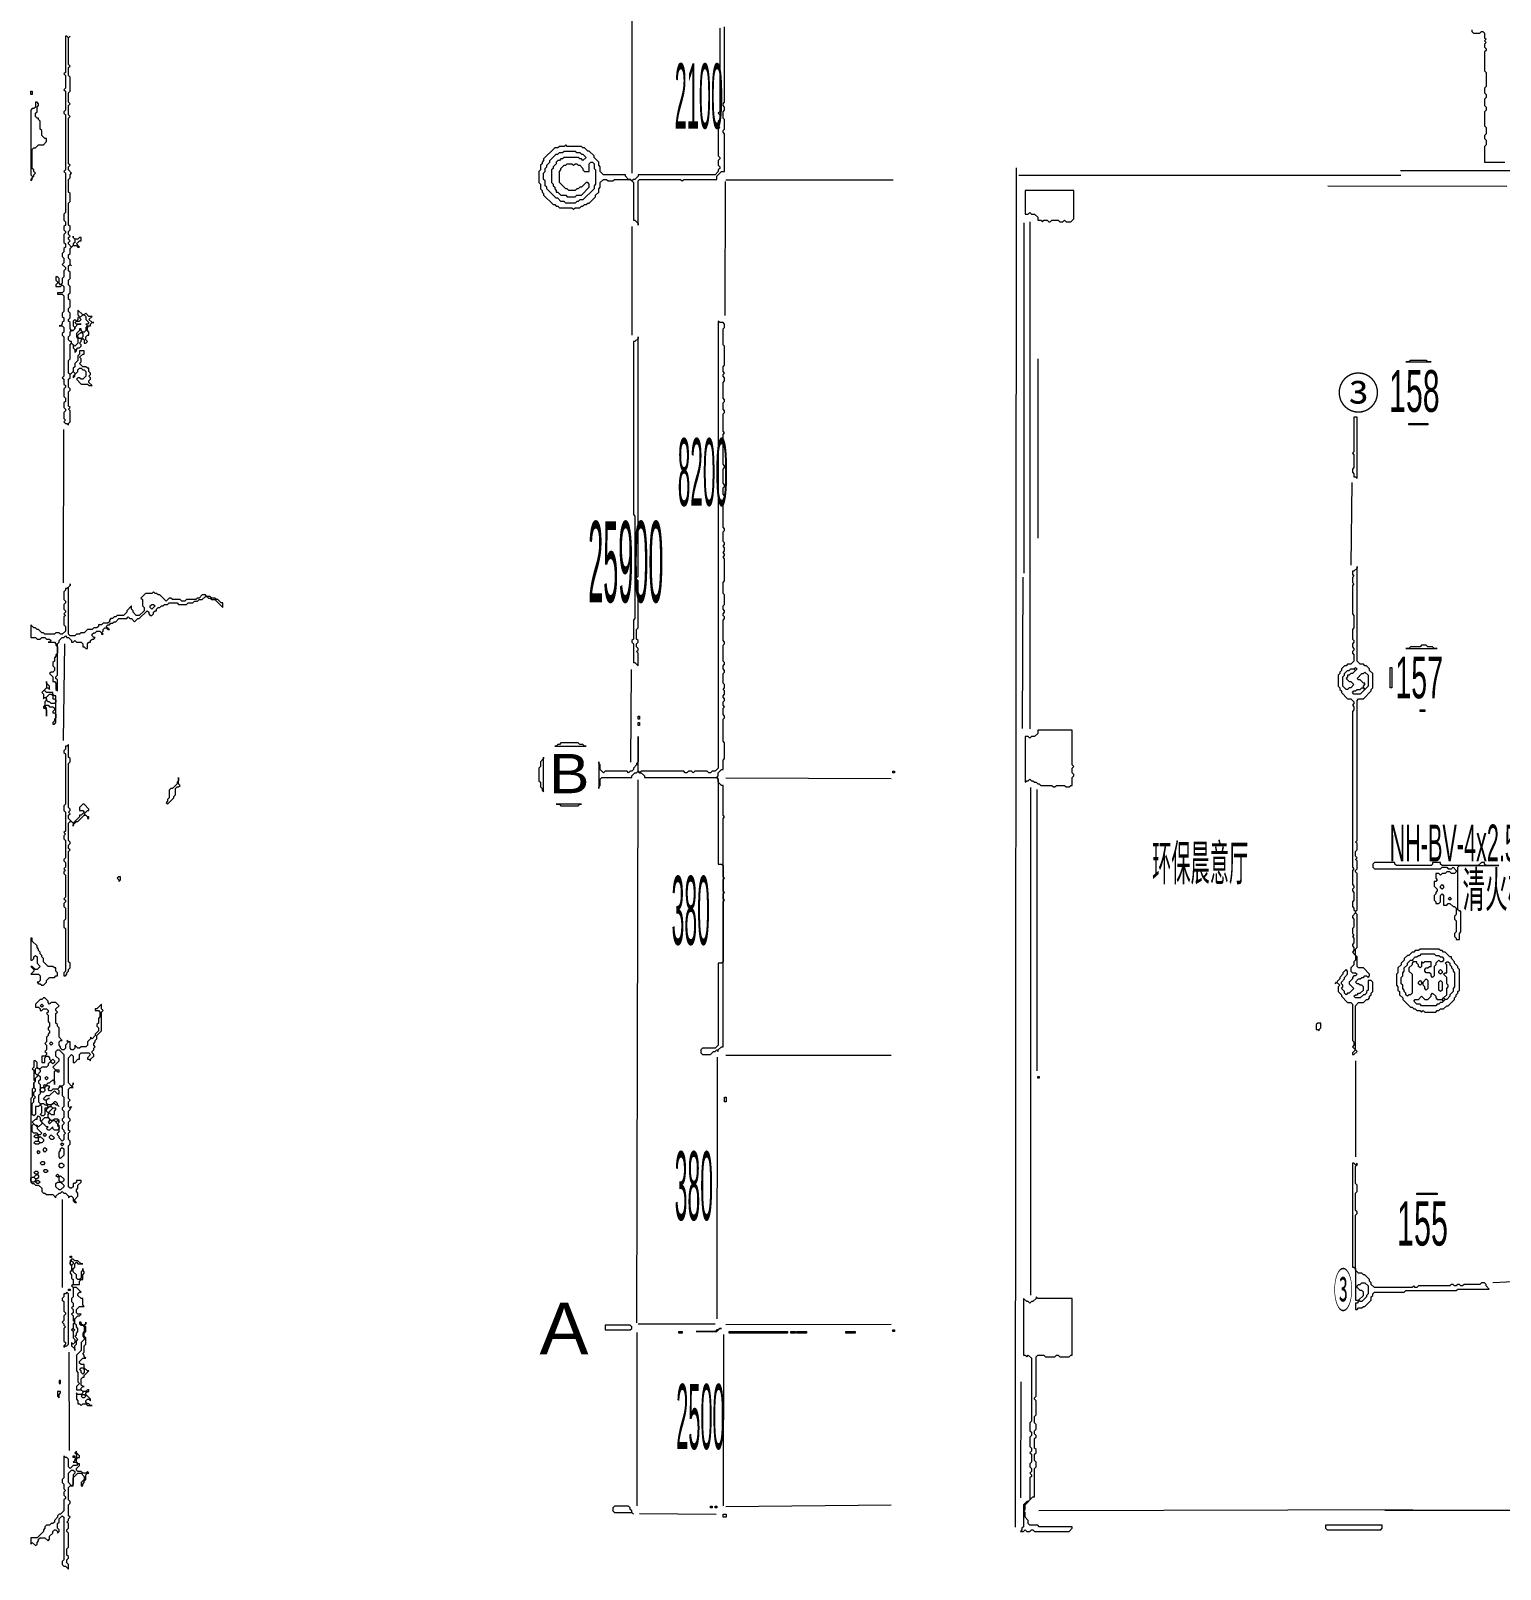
# Model space of a CAD drawing. Extents: x 20 to 3943, y 20 to 2783.
# Drawn here: x 20 to 954, y 862 to 1839 of the extents above; entities that cross this region are included whole.
import ezdxf

# ---------------------------------------------------------------- set-up
doc = ezdxf.new("R2010")
doc.units = 0
for name, color, linetype, lineweight in [('OCR_TEXT', 6, 'Continuous', 0), ('TRACE_CURVE', 6, 'Continuous', 0), ('TRACE_STRAIGHT', 5, 'Continuous', 0), ('TRACE_TEXT_SYMBOL', 6, 'Continuous', 0)]:
    doc.layers.add(name, color=color, linetype=linetype, lineweight=lineweight)
doc.styles.add('wqy-unicode', font='wqy-unicode.lff')

msp = doc.modelspace()

# ---------------------------------------------------------------- linework, layer by layer
at = {"layer": 'TRACE_CURVE', "color": 6}
for points in [[(458, 1841), (458, 1788), (457, 1787), (458, 1786), (458, 1783), (457, 1782), (457, 1779), (458, 1778), (457, 1777), (457, 1760), (458, 1759), (458, 1758), (457, 1757), (457, 1754), (458, 1753), (458, 1752), (457, 1751), (457, 1750), (455, 1748), (406, 1748), (406, 1747), (404, 1745), (403, 1745), (402, 1744), (401, 1745), (400, 1745), (398, 1747), (398, 1748), (384, 1748), (382, 1750), (382, 1753), (381, 1754), (381, 1756), (378, 1759), (378, 1760), (375, 1763), (374, 1763), (372, 1765), (371, 1765), (370, 1766), (361, 1766), (360, 1767), (359, 1766), (356, 1766), (355, 1765), (353, 1765), (346, 1758), (346, 1757), (345, 1756), (345, 1755), (344, 1754), (344, 1751), (343, 1750), (343, 1743), (344, 1742), (344, 1739), (345, 1738)], [(345, 1738), (345, 1737), (346, 1736), (346, 1735), (352, 1729), (353, 1729), (354, 1728), (355, 1728), (356, 1727), (364, 1727), (365, 1726), (366, 1727), (369, 1727), (370, 1728), (371, 1728), (372, 1729), (373, 1729), (374, 1730), (375, 1730), (379, 1734), (379, 1735), (381, 1737), (381, 1739), (382, 1740), (382, 1743), (384, 1745), (386, 1745), (387, 1744), (390, 1744), (391, 1745), (401, 1745), (403, 1743), (403, 1719), (404, 1719), (406, 1717), (406, 1716), (406, 1744), (407, 1745), (433, 1745), (434, 1744), (435, 1745), (456, 1745), (456, 1747), (459, 1750), (461, 1750), (461, 1774), (460, 1775), (460, 1776), (461, 1777), (461, 1783), (460, 1784), (460, 1788), (461, 1789), (461, 1791), (460, 1792), (460, 1793), (461, 1794), (461, 1842)], [(936, 1840), (936, 1839), (937, 1838), (941, 1838), (942, 1839), (943, 1839), (944, 1838), (944, 1835)], [(42, 1836), (42, 1813), (41, 1812), (42, 1811), (42, 1803), (41, 1802), (42, 1801), (42, 1789), (41, 1788), (41, 1787), (42, 1786), (42, 1751), (41, 1750), (42, 1749), (42, 1724), (41, 1723), (41, 1719), (42, 1718), (42, 1716), (41, 1715), (41, 1713), (42, 1712), (42, 1711), (41, 1710), (41, 1705), (42, 1704), (42, 1702), (41, 1701), (41, 1699), (40, 1698), (40, 1696), (41, 1695), (41, 1692), (40, 1691), (42, 1689), (42, 1688), (41, 1687), (41, 1683), (40, 1682), (40, 1679), (39, 1678), (38, 1679), (38, 1682), (37, 1683), (36, 1683), (36, 1681), (37, 1680), (37, 1679), (36, 1678), (36, 1677), (39, 1677), (40, 1678), (41, 1677), (41, 1674), (40, 1673), (37, 1673), (37, 1672), (40, 1672), (41, 1671), (41, 1661), (40, 1660), (40, 1658), (41, 1657), (41, 1655)], [(50, 1707), (48, 1707), (47, 1708), (47, 1709), (47, 1708), (48, 1707), (48, 1705), (47, 1704), (47, 1703), (46, 1702), (44, 1704), (44, 1705), (45, 1706), (44, 1707), (44, 1708), (45, 1709), (44, 1710), (44, 1712), (45, 1713), (45, 1715), (44, 1716), (44, 1730), (45, 1731), (45, 1736), (44, 1737), (44, 1745), (45, 1746), (45, 1748), (46, 1749), (44, 1751), (44, 1753), (45, 1754), (44, 1755), (44, 1784), (45, 1785), (44, 1786), (44, 1792), (45, 1793), (44, 1794), (44, 1800), (45, 1801), (45, 1810), (44, 1811), (44, 1816), (45, 1817), (44, 1818), (44, 1835), (45, 1836), (44, 1835), (43, 1836), (42, 1836)], [(944, 1835), (945, 1834), (944, 1833), (945, 1832), (944, 1831), (944, 1829), (945, 1828), (945, 1827), (944, 1826), (944, 1814), (945, 1813), (945, 1804), (944, 1803), (944, 1800), (945, 1799), (945, 1797), (944, 1796), (944, 1792), (945, 1791), (945, 1789), (944, 1788), (944, 1779), (945, 1778), (945, 1774), (944, 1773), (944, 1771), (945, 1770), (945, 1767), (944, 1766), (944, 1756), (957, 1756)], [(372, 1750), (375, 1750), (375, 1755), (376, 1756), (377, 1756), (378, 1755), (378, 1752), (379, 1751), (379, 1742), (378, 1741), (378, 1739), (371, 1732), (369, 1732), (368, 1731), (367, 1731), (366, 1730), (360, 1730), (359, 1731), (357, 1731), (355, 1733), (354, 1733), (348, 1739), (348, 1740), (347, 1741), (347, 1744), (346, 1745), (346, 1749), (347, 1750), (347, 1752), (348, 1753), (348, 1754), (350, 1756), (350, 1757), (354, 1761), (355, 1761), (356, 1762), (358, 1762)], [(358, 1762), (359, 1763), (366, 1763), (367, 1762), (369, 1762), (370, 1761), (371, 1761), (373, 1759), (371, 1757), (370, 1758), (369, 1758), (368, 1759), (359, 1759), (358, 1758), (357, 1758), (356, 1757), (355, 1757), (354, 1756), (354, 1755), (352, 1753), (352, 1752), (351, 1751), (351, 1743), (352, 1742), (352, 1741), (353, 1740), (353, 1739), (354, 1738), (354, 1737), (355, 1737), (357, 1735), (360, 1735), (361, 1734), (366, 1734), (367, 1735), (370, 1735), (375, 1740), (375, 1742), (374, 1743), (373, 1743), (370, 1740), (369, 1740), (368, 1739), (367, 1739), (366, 1738), (362, 1738), (361, 1739), (360, 1739), (356, 1743), (356, 1750), (357, 1751), (357, 1752), (359, 1754), (360, 1754), (361, 1755), (364, 1755), (365, 1754), (366, 1755), (367, 1755), (368, 1754), (369, 1754), (371, 1752), (371, 1751), (372, 1750)], [(56, 1651), (57, 1652), (58, 1652), (58, 1653), (59, 1654), (60, 1654), (59, 1654), (57, 1656), (59, 1658), (57, 1658), (55, 1660), (54, 1659), (53, 1659), (50, 1662), (50, 1659), (51, 1658), (50, 1657), (50, 1656), (49, 1655), (48, 1656), (47, 1655), (47, 1652), (48, 1651), (48, 1650), (47, 1649), (46, 1649), (45, 1650), (45, 1654), (44, 1655), (44, 1656), (45, 1657), (45, 1660), (44, 1661), (44, 1663), (45, 1664), (45, 1668), (44, 1669), (44, 1672), (45, 1673), (45, 1677), (44, 1678), (44, 1681), (45, 1682), (45, 1686), (44, 1687), (44, 1690), (45, 1691), (46, 1690), (45, 1691), (45, 1694), (44, 1695), (44, 1697), (45, 1698), (45, 1701), (47, 1703), (49, 1703), (50, 1702), (51, 1702), (49, 1704), (51, 1706), (52, 1706), (52, 1708), (51, 1708), (50, 1707)], [(41, 1655), (40, 1654), (40, 1653), (39, 1652), (38, 1652), (40, 1652), (41, 1651), (41, 1648), (40, 1647), (40, 1646), (41, 1645), (41, 1620), (40, 1619), (41, 1618), (41, 1615), (42, 1614), (42, 1613), (41, 1612), (41, 1607), (42, 1606), (42, 1604), (41, 1603), (41, 1600), (42, 1599), (42, 1598), (41, 1597), (41, 1593), (42, 1592), (41, 1591), (42, 1590), (43, 1590), (44, 1589), (44, 1590), (45, 1591), (45, 1598), (44, 1599), (45, 1600), (44, 1601), (44, 1610), (45, 1611), (45, 1612), (44, 1613), (44, 1618), (45, 1619), (45, 1621), (47, 1623), (48, 1622), (48, 1621), (47, 1620), (47, 1619), (48, 1620), (48, 1621), (50, 1623), (50, 1624), (51, 1625), (52, 1625), (53, 1624), (54, 1624), (55, 1623), (55, 1620), (53, 1618), (52, 1618), (51, 1619), (50, 1619)], [(457, 1655), (457, 1371), (455, 1369), (453, 1369), (452, 1368), (451, 1368), (450, 1369), (442, 1369), (441, 1368), (440, 1369), (438, 1369), (437, 1368), (436, 1368), (435, 1369), (408, 1369), (407, 1368), (406, 1369), (406, 1391), (406, 1375), (405, 1374), (405, 1373), (403, 1371), (403, 1370), (402, 1369), (401, 1369), (400, 1368), (399, 1369), (385, 1369), (384, 1368), (382, 1370), (382, 1373), (381, 1374), (381, 1375), (381, 1358), (381, 1359), (382, 1360), (382, 1364), (383, 1365), (402, 1365), (402, 1366), (404, 1368), (405, 1368), (406, 1369), (407, 1368), (408, 1368), (410, 1366), (410, 1365), (456, 1365), (457, 1364), (457, 1310), (459, 1310), (460, 1309), (460, 1248), (459, 1247), (457, 1247), (457, 1195), (455, 1193), (447, 1193), (446, 1192), (446, 1190), (447, 1189), (452, 1189), (454, 1191), (455, 1191)], [(461, 1653), (460, 1654), (458, 1654), (457, 1655)], [(461, 1467), (460, 1468), (460, 1469), (461, 1470), (461, 1471), (460, 1472), (460, 1474), (461, 1475), (461, 1481), (460, 1482), (460, 1489), (461, 1490), (461, 1504), (460, 1505), (461, 1506), (461, 1507), (460, 1508), (461, 1509), (461, 1511), (460, 1512), (461, 1513), (461, 1514), (460, 1515), (460, 1521), (461, 1522), (461, 1523), (460, 1524), (460, 1540), (461, 1541), (461, 1544), (460, 1545), (460, 1549), (461, 1550), (461, 1551), (460, 1552), (460, 1561), (461, 1562), (461, 1563), (460, 1564), (460, 1583), (461, 1584), (460, 1585), (460, 1596), (461, 1597), (461, 1598), (460, 1599), (460, 1603), (461, 1604), (461, 1605), (460, 1606), (460, 1616), (461, 1617), (461, 1619), (460, 1620), (460, 1621), (461, 1622), (460, 1623), (460, 1626), (461, 1627), (461, 1639), (460, 1640), (460, 1650), (461, 1651), (461, 1653)], [(50, 1619), (49, 1618), (52, 1615), (56, 1615), (57, 1614), (59, 1614), (57, 1616), (57, 1617), (58, 1618), (58, 1619), (57, 1620), (58, 1621), (58, 1622), (57, 1623), (57, 1625), (56, 1625), (55, 1626), (53, 1626), (51, 1628), (52, 1629), (52, 1631), (51, 1632), (53, 1634), (54, 1634), (54, 1636), (51, 1636), (51, 1634), (50, 1633), (50, 1630), (48, 1628), (48, 1626), (47, 1625), (47, 1623), (45, 1621), (44, 1622), (44, 1630), (45, 1631), (45, 1640), (46, 1641), (47, 1640), (47, 1638), (48, 1637), (48, 1635), (49, 1636), (49, 1637), (50, 1638), (51, 1638), (52, 1639), (52, 1640), (51, 1641), (52, 1642), (52, 1643), (53, 1644), (54, 1643), (54, 1641), (55, 1641), (56, 1642), (55, 1643), (55, 1645), (56, 1646), (57, 1646), (57, 1648), (56, 1649), (56, 1651)], [(863, 1499), (863, 1498), (861, 1496), (860, 1496), (860, 1494), (861, 1493), (860, 1492), (860, 1489), (861, 1488), (860, 1487), (860, 1469), (861, 1468), (861, 1460), (860, 1459), (860, 1453), (861, 1452), (861, 1451), (860, 1450), (860, 1448), (861, 1447), (861, 1446), (860, 1445), (860, 1444), (861, 1443), (861, 1439), (859, 1437), (857, 1437), (856, 1436), (855, 1436), (853, 1434), (853, 1433), (852, 1432), (852, 1431), (851, 1430), (851, 1423), (852, 1422), (852, 1421), (853, 1420), (853, 1419), (857, 1415), (859, 1415), (861, 1413), (861, 1412), (860, 1411), (861, 1410), (861, 1408), (860, 1407), (860, 1308), (861, 1307), (860, 1306), (860, 1297), (861, 1296), (861, 1295), (860, 1294), (860, 1293), (861, 1292), (861, 1287), (860, 1286), (860, 1283), (861, 1282), (861, 1281), (862, 1280), (862, 1279), (860, 1277)], [(863, 1312), (862, 1313), (863, 1314), (862, 1315), (862, 1318), (863, 1319), (863, 1323), (862, 1324), (863, 1325), (863, 1414), (864, 1415), (867, 1415), (872, 1420), (872, 1421), (873, 1422), (873, 1431), (871, 1433), (871, 1434), (869, 1436), (868, 1436), (867, 1437), (865, 1437), (863, 1439), (863, 1499)], [(455, 1191), (456, 1192), (457, 1191), (457, 1192), (459, 1194), (460, 1194), (460, 1286), (461, 1287), (460, 1288), (460, 1291), (461, 1292), (460, 1293), (460, 1300), (461, 1301), (460, 1302), (460, 1339), (461, 1340), (460, 1341), (460, 1360), (459, 1360), (457, 1362), (457, 1364), (456, 1365), (457, 1366), (457, 1368), (459, 1370), (460, 1370), (460, 1376), (461, 1377), (461, 1387), (460, 1388), (460, 1402), (461, 1403), (461, 1404), (460, 1405), (460, 1409), (461, 1410), (460, 1411), (460, 1413), (461, 1414), (461, 1415), (460, 1416), (460, 1417), (461, 1418), (461, 1420), (460, 1421), (461, 1422), (461, 1424), (460, 1425), (460, 1431), (461, 1432), (461, 1433), (460, 1434), (460, 1436), (461, 1437), (461, 1438), (460, 1439), (460, 1449), (461, 1450), (461, 1451), (460, 1452), (460, 1465), (461, 1466), (461, 1467)], [(44, 1386), (43, 1385), (42, 1385), (42, 1383), (41, 1382), (41, 1381), (42, 1380), (42, 1348), (41, 1347), (41, 1344), (42, 1343), (42, 1331), (41, 1330), (42, 1329), (41, 1328), (41, 1326), (42, 1325), (42, 1314), (41, 1313), (41, 1312), (42, 1311), (42, 1308), (41, 1307), (42, 1306), (41, 1305), (41, 1304), (42, 1303), (42, 1289), (41, 1288), (42, 1287), (42, 1286), (41, 1285), (41, 1283), (42, 1282), (42, 1275), (41, 1274), (41, 1270), (42, 1269), (42, 1242), (41, 1241), (41, 1239), (42, 1239), (43, 1240), (43, 1241), (44, 1242), (44, 1243), (45, 1244), (45, 1247), (44, 1248), (44, 1318), (45, 1319), (44, 1320), (44, 1322), (45, 1323), (45, 1324), (44, 1325), (44, 1336), (45, 1337), (46, 1337), (47, 1336), (47, 1334), (47, 1335), (49, 1337), (50, 1337)], [(50, 1337), (54, 1341), (55, 1341), (56, 1340), (56, 1339), (57, 1339), (57, 1340), (56, 1340), (54, 1342), (56, 1344), (57, 1344), (57, 1345), (54, 1348), (53, 1348), (51, 1346), (51, 1344), (53, 1344), (54, 1343), (52, 1341), (51, 1341), (51, 1340), (47, 1336), (44, 1339), (44, 1341), (45, 1342), (44, 1343), (45, 1344), (45, 1345), (44, 1346), (44, 1374), (45, 1375), (45, 1377), (44, 1378), (44, 1386)], [(860, 1194), (862, 1192), (860, 1190), (860, 1189), (861, 1189), (863, 1191), (862, 1192), (862, 1220), (864, 1222), (867, 1222), (869, 1224), (870, 1224), (871, 1225), (871, 1226), (872, 1227), (872, 1228), (873, 1229), (873, 1235), (872, 1236), (870, 1236), (870, 1230), (869, 1229), (869, 1228), (868, 1227), (867, 1227), (865, 1225), (862, 1225), (861, 1226), (862, 1227), (863, 1227), (864, 1228), (865, 1228), (867, 1230), (867, 1232), (866, 1233), (865, 1233), (864, 1234), (863, 1234), (862, 1235), (864, 1237), (865, 1237), (866, 1238), (867, 1238), (868, 1239), (869, 1239), (870, 1238), (871, 1239), (871, 1240), (867, 1244), (864, 1244), (863, 1245), (863, 1251), (862, 1252), (862, 1256), (863, 1257), (863, 1278), (862, 1279), (862, 1280), (863, 1281), (863, 1304), (862, 1305), (862, 1306), (863, 1307), (863, 1312)], [(860, 1277), (860, 1276), (861, 1275), (861, 1270), (860, 1269), (860, 1266), (861, 1265), (860, 1264), (861, 1263), (861, 1260), (860, 1259), (860, 1258), (861, 1257), (861, 1255), (860, 1254), (862, 1252), (862, 1249), (861, 1248), (861, 1246), (859, 1244), (859, 1242), (860, 1241), (862, 1241), (863, 1240), (862, 1239), (861, 1239), (860, 1238), (860, 1237), (858, 1235), (858, 1234), (861, 1231), (858, 1228), (857, 1228), (856, 1227), (855, 1228), (855, 1229), (853, 1231), (854, 1232), (854, 1233), (853, 1234), (853, 1235), (855, 1237), (855, 1238), (857, 1240), (857, 1242), (856, 1243), (854, 1241), (854, 1240), (852, 1238), (852, 1237), (849, 1234), (850, 1235), (852, 1233), (851, 1232), (851, 1229), (853, 1227), (853, 1226), (857, 1222), (859, 1222), (860, 1221), (860, 1198), (861, 1197), (861, 1195), (860, 1194)], [(28, 1225), (27, 1224), (26, 1224), (23, 1221), (23, 1219), (25, 1219), (26, 1218), (26, 1217), (27, 1217), (28, 1218), (30, 1218), (31, 1217), (31, 1216), (30, 1215), (31, 1214), (31, 1210), (32, 1209), (32, 1207), (31, 1206), (31, 1205), (32, 1204), (32, 1203), (31, 1202), (31, 1201), (30, 1200), (30, 1197), (29, 1196), (30, 1195), (30, 1192), (29, 1191), (30, 1190), (30, 1189), (29, 1188), (27, 1188), (27, 1184), (29, 1184), (29, 1187), (30, 1188), (31, 1188), (32, 1187), (32, 1186), (33, 1185), (31, 1183), (31, 1182), (30, 1181), (27, 1181), (26, 1180), (25, 1180), (24, 1181), (24, 1184), (23, 1185), (22, 1185), (22, 1181), (21, 1180), (22, 1179), (22, 1173), (23, 1172), (22, 1171), (22, 1168), (21, 1167), (21, 1162), (20, 1161), (20, 1108), (21, 1107)], [(52, 1194), (51, 1193), (50, 1193), (48, 1195), (48, 1193), (47, 1192), (46, 1192), (45, 1193), (45, 1197), (44, 1197), (43, 1198), (44, 1197), (42, 1195), (42, 1193), (41, 1192), (40, 1192), (39, 1193), (39, 1194), (38, 1195), (38, 1197), (39, 1198), (40, 1198), (38, 1200), (38, 1206), (37, 1207), (37, 1208), (36, 1209), (36, 1215), (37, 1216), (36, 1217), (36, 1218), (38, 1220), (36, 1222), (33, 1222), (32, 1221), (31, 1222), (31, 1223), (29, 1225), (28, 1225)], [(44, 1167), (45, 1168), (47, 1168), (46, 1169), (47, 1170), (47, 1171), (47, 1170), (46, 1169), (44, 1171), (44, 1187), (46, 1189), (47, 1188), (47, 1184), (48, 1184), (50, 1186), (51, 1186), (51, 1189), (52, 1190), (57, 1190), (58, 1189), (56, 1187), (56, 1186), (57, 1186), (58, 1185), (58, 1186), (60, 1188), (60, 1189), (59, 1190), (59, 1191), (60, 1192), (60, 1193), (61, 1194), (60, 1195), (60, 1196), (61, 1197), (61, 1198), (62, 1199), (62, 1201), (65, 1204), (65, 1216), (66, 1217), (65, 1218), (65, 1221), (62, 1218), (61, 1218), (61, 1217), (63, 1217), (64, 1216), (64, 1213), (63, 1212), (63, 1209), (62, 1208), (62, 1207), (63, 1206), (63, 1204), (61, 1202), (61, 1201), (59, 1199), (58, 1200), (58, 1199), (56, 1197), (56, 1195), (55, 1194), (52, 1194)], [(21, 1107), (22, 1107), (23, 1106), (25, 1106), (27, 1104), (27, 1102), (28, 1101), (29, 1101), (30, 1100), (34, 1100), (36, 1098), (36, 1099), (38, 1101), (39, 1101), (40, 1102), (41, 1101), (42, 1101), (44, 1099), (44, 1098), (45, 1099), (46, 1099), (47, 1098), (47, 1096), (48, 1095), (49, 1095), (48, 1096), (48, 1097), (50, 1099), (50, 1101), (49, 1102), (49, 1103), (50, 1104), (50, 1106), (52, 1108), (52, 1109), (49, 1109), (49, 1108), (48, 1107), (47, 1107), (47, 1105), (46, 1104), (45, 1104), (44, 1105), (44, 1131), (45, 1132), (45, 1134), (44, 1135), (44, 1139), (45, 1140), (44, 1141), (44, 1146), (45, 1147), (45, 1148), (44, 1149), (44, 1153), (45, 1154), (45, 1155), (46, 1156), (45, 1155), (44, 1156), (44, 1159), (45, 1160), (44, 1161), (44, 1167)], [(39, 1169), (40, 1168), (40, 1163), (41, 1162), (41, 1156), (40, 1155), (40, 1154), (41, 1153), (41, 1149), (40, 1148), (40, 1147), (41, 1146), (41, 1145), (40, 1144), (40, 1142), (41, 1141), (41, 1140), (42, 1139), (41, 1138), (41, 1135), (40, 1134), (38, 1136), (38, 1137), (37, 1138), (37, 1139), (38, 1140), (38, 1144), (37, 1145), (38, 1146), (38, 1147), (37, 1148), (35, 1148), (34, 1147), (33, 1147), (31, 1149), (31, 1151), (32, 1152), (33, 1151), (35, 1151), (35, 1153), (36, 1154), (36, 1155), (34, 1155), (33, 1156), (33, 1157), (34, 1158), (35, 1158), (36, 1157), (37, 1157), (38, 1156), (37, 1157), (37, 1158), (36, 1159), (35, 1159), (33, 1157), (31, 1157), (30, 1158), (30, 1160), (31, 1161), (32, 1161), (31, 1161), (30, 1160), (29, 1160), (28, 1161)], [(28, 1161), (30, 1163), (32, 1163), (35, 1166), (37, 1164), (38, 1164), (38, 1166), (37, 1167), (39, 1169)], [(659, 1035), (659, 1034), (657, 1032), (656, 1032), (655, 1031), (654, 1032), (653, 1032), (651, 1034), (651, 998), (652, 998), (653, 997), (654, 998), (656, 996), (656, 956), (655, 955), (655, 950), (656, 949), (656, 947), (655, 946), (655, 940), (656, 939), (656, 937), (655, 936), (656, 935), (656, 930), (655, 929), (655, 927), (656, 926), (656, 924), (655, 923), (656, 922), (656, 921), (655, 920), (655, 906), (654, 905), (653, 905), (651, 903), (651, 889), (650, 888), (650, 887), (649, 886), (651, 886), (652, 887), (653, 886), (655, 886), (656, 887), (657, 887), (658, 886), (680, 886), (682, 888), (682, 889), (661, 889), (660, 890), (655, 890), (654, 891), (654, 893), (652, 895), (652, 898), (651, 899), (652, 900), (652, 903), (657, 908), (658, 908), (658, 926)], [(658, 926), (659, 927), (659, 930), (658, 931), (658, 935), (659, 936), (659, 938), (658, 939), (658, 945), (659, 946), (659, 947), (658, 948), (658, 950), (659, 951), (659, 954), (658, 955), (658, 959), (659, 960), (659, 969), (658, 970), (658, 971), (659, 972), (659, 997), (660, 998), (664, 998), (665, 997), (671, 997), (672, 998), (673, 998), (674, 997), (680, 997), (681, 998), (682, 998), (682, 1034), (660, 1034), (659, 1035)]]:
    msp.add_lwpolyline(points, dxfattribs=at)
for points in [[(53, 1659), (54, 1659), (55, 1658), (55, 1656), (57, 1654), (56, 1653), (55, 1653), (56, 1652), (55, 1651), (55, 1649), (54, 1648), (53, 1648), (52, 1649), (52, 1650), (51, 1650), (51, 1649), (49, 1647), (49, 1645), (50, 1644), (50, 1641), (48, 1639), (46, 1641), (46, 1642), (45, 1642), (44, 1643), (44, 1645), (45, 1646), (45, 1648), (46, 1649), (47, 1649), (48, 1650), (48, 1651), (50, 1653), (52, 1653), (49, 1653), (48, 1654), (49, 1655), (51, 1655), (52, 1656), (51, 1657)], [(52, 1648), (53, 1647), (53, 1645), (52, 1644), (51, 1644), (50, 1645), (50, 1646)], [(406, 1645), (406, 1644), (404, 1642), (403, 1642), (403, 1532), (404, 1531), (404, 1466), (403, 1465), (403, 1453), (402, 1452), (402, 1451), (403, 1450), (403, 1438), (404, 1438), (406, 1436), (406, 1444), (405, 1445), (406, 1446), (406, 1447), (405, 1448), (405, 1450), (406, 1451), (406, 1452), (405, 1453), (405, 1459), (406, 1460), (406, 1490), (405, 1491), (405, 1492), (406, 1493)], [(858, 1433), (859, 1434), (861, 1434), (862, 1433), (860, 1431), (859, 1431), (858, 1430), (857, 1430), (857, 1429), (856, 1428), (858, 1426), (859, 1426), (861, 1424), (859, 1422), (858, 1422), (857, 1421), (856, 1421), (854, 1423), (854, 1429), (855, 1430), (855, 1431), (857, 1433)], [(861, 1434), (862, 1435), (863, 1434), (862, 1433)], [(867, 1431), (868, 1432), (870, 1430), (870, 1423), (868, 1421), (867, 1422), (867, 1423), (868, 1424), (868, 1425), (867, 1425), (865, 1427), (864, 1427), (863, 1428), (866, 1431)], [(865, 1421), (866, 1422), (867, 1422), (868, 1421), (865, 1418), (861, 1418), (860, 1419), (861, 1420), (862, 1420), (863, 1421)], [(26, 1220), (27, 1221), (28, 1220), (27, 1219)], [(32, 1196), (33, 1197), (34, 1196), (33, 1195)], [(36, 1191), (37, 1192), (38, 1192), (41, 1189), (41, 1170), (40, 1169), (38, 1169), (38, 1168), (37, 1167), (34, 1167), (33, 1166), (32, 1166), (31, 1167), (32, 1168), (32, 1169), (31, 1169), (30, 1170), (31, 1171), (32, 1171), (34, 1173), (35, 1172), (35, 1170), (35, 1178), (36, 1179), (37, 1178), (38, 1178), (38, 1179), (36, 1179), (34, 1181), (38, 1185), (38, 1186), (36, 1188)], [(33, 1185), (34, 1186), (35, 1185), (35, 1184), (34, 1183), (33, 1184)], [(25, 1176), (26, 1175), (26, 1173), (25, 1172), (25, 1171), (26, 1170), (26, 1164), (25, 1163), (25, 1159), (26, 1158), (26, 1157), (25, 1156), (23, 1156), (23, 1151), (22, 1150), (21, 1151), (21, 1158), (22, 1159), (22, 1161), (23, 1162), (22, 1163), (22, 1165), (23, 1166), (23, 1167), (22, 1168), (22, 1171), (23, 1172), (23, 1174)], [(23, 1180), (24, 1181), (26, 1179), (26, 1178), (24, 1176), (23, 1177)], [(29, 1174), (30, 1175), (31, 1174), (30, 1173)], [(26, 1167), (27, 1168), (28, 1168), (29, 1167), (29, 1166), (28, 1165), (27, 1165), (26, 1166)], [(28, 1169), (29, 1170), (30, 1169), (29, 1168)], [(26, 1157), (27, 1158), (28, 1158), (29, 1157), (30, 1157), (31, 1156), (30, 1155), (29, 1155), (29, 1151), (28, 1150), (27, 1150), (26, 1151), (27, 1152), (27, 1156)], [(32, 1156), (33, 1156), (34, 1155), (31, 1152), (30, 1153), (30, 1154)], [(24, 1149), (25, 1150), (26, 1149), (26, 1147), (27, 1146), (27, 1145), (25, 1143), (24, 1144), (23, 1144), (21, 1146), (23, 1148), (24, 1148)], [(21, 1144), (22, 1145), (24, 1143), (24, 1142), (27, 1139), (26, 1138), (25, 1138), (24, 1139), (22, 1139), (21, 1140)], [(29, 1149), (31, 1149), (32, 1148), (32, 1147), (31, 1146), (32, 1145), (34, 1147), (35, 1147), (37, 1145), (37, 1144), (38, 1143), (38, 1142), (37, 1141), (35, 1141), (34, 1142), (34, 1143), (32, 1141), (31, 1141), (30, 1142), (31, 1143), (30, 1143), (27, 1146), (27, 1147)], [(36, 1146), (37, 1147), (38, 1146), (37, 1145)], [(22, 1137), (23, 1138), (24, 1138), (25, 1137), (24, 1136), (23, 1136)], [(22, 1133), (23, 1134), (25, 1134), (26, 1133), (25, 1132), (23, 1132)], [(25, 1136), (26, 1137), (28, 1135), (28, 1134), (27, 1133), (26, 1133), (25, 1134)], [(28, 1138), (29, 1139), (30, 1138), (29, 1137)], [(32, 1137), (33, 1138), (35, 1136), (34, 1135), (33, 1135), (32, 1136)], [(24, 1127), (25, 1128), (26, 1127), (25, 1126)], [(28, 1129), (29, 1130), (30, 1129), (30, 1128), (29, 1127), (28, 1128)], [(39, 1129), (40, 1130), (41, 1129), (41, 1125), (39, 1123), (38, 1124), (38, 1127), (39, 1128)], [(39, 1132), (40, 1133), (41, 1132), (40, 1131)], [(22, 1114), (23, 1115), (24, 1115), (25, 1114), (24, 1113), (23, 1113)], [(26, 1120), (27, 1121), (28, 1121), (29, 1120), (28, 1119), (27, 1119)], [(28, 1115), (29, 1116), (30, 1116), (31, 1115), (30, 1114), (29, 1114)], [(38, 1119), (39, 1120), (40, 1120), (41, 1119), (41, 1118), (40, 1117), (39, 1117), (38, 1118)], [(20, 1110), (21, 1111), (22, 1111), (23, 1110), (23, 1109), (22, 1108), (21, 1108), (20, 1109)], [(24, 1113), (25, 1112), (25, 1111), (24, 1110), (23, 1110), (22, 1111)], [(23, 1108), (24, 1109), (25, 1109), (26, 1108), (25, 1107), (24, 1107)], [(36, 1112), (37, 1113), (38, 1112), (37, 1111)], [(36, 1107), (37, 1108), (39, 1108), (41, 1106), (41, 1105), (39, 1103), (38, 1103), (36, 1105)], [(38, 1111), (39, 1112), (41, 1110), (41, 1109), (40, 1108), (39, 1108), (38, 1109)]]:
    msp.add_lwpolyline(points, close=True, dxfattribs=at)
at = {"layer": 'TRACE_STRAIGHT', "color": 5}
for p, q in [((402, 2097), (402, 1749)), ((645.94, 888.62), (646.58, 1752.38)), ((890.62, 1750.62), (964.38, 1750.66)), ((461.29, 1658.62), (461.48, 1743.62)), ((461.87, 1744.7), (568.13, 1744.69)), ((648.12, 1747.73), (890.92, 1747.72)), ((844.37, 1740.95), (958.13, 1740.81)), ((402, 1715), (402, 1646)), ((651.09, 1717.38), (651.28, 1494.87)), ((655, 1718), (655, 1396)), ((660, 1631), (660, 1517)), ((40.91, 1488.62), (40.97, 1586.12)), ((859.28, 1499.86), (859.8, 1552.38)), ((650.29, 1396.12), (650.72, 1492.39)), ((40.88, 1388.61), (41.61, 1449.89)), ((401.42, 1374.86), (401.77, 1433.63)), ((405.2, 1018.62), (406.04, 1363.62)), ((461.87, 1364.7), (566.88, 1364.48)), ((655.43, 1358.62), (655.44, 1036.12)), ((659.38, 1357.38), (659.38, 1178.62)), ((456.37, 1021.12), (456.43, 1187.38)), ((461.87, 1188.64), (566.88, 1188.62)), ((862, 1185), (862, 1124)), ((40, 1097), (40, 1041)), ((949.29, 1044.18), (996.98, 1046.36)), ((406, 1018), (455, 1018)), ((461.87, 1017.51), (566.88, 1017.64)), ((405.43, 902.37), (405.45, 1012.38)), ((460.36, 902.37), (460.47, 1011.13)), ((44.19, 999.88), (44.35, 937.38)), ((649.37, 907.37), (649.46, 981.13)), ((461.86, 901.91), (566.88, 902.82)), ((660.63, 899.38), (898.14, 899.85)), ((880.62, 899.63), (1036.87, 899.63)), ((406.86, 897.51), (455.62, 896.9))]:
    msp.add_line(p, q, dxfattribs=at)
at = {"layer": 'TRACE_TEXT_SYMBOL', "color": 6}
for points in [[(20, 1801), (21, 1801), (21, 1799), (20, 1799)], [(23, 1794), (23, 1791), (22, 1790), (21, 1790), (20, 1789), (20, 1748), (21, 1747), (21, 1746), (20, 1745), (20, 1744), (21, 1745), (21, 1746), (22, 1747), (22, 1748), (23, 1749), (22, 1750), (22, 1751), (21, 1752), (21, 1764), (22, 1765), (23, 1765), (25, 1767), (28, 1767), (30, 1769), (30, 1771), (29, 1771), (27, 1773), (27, 1776), (26, 1777), (26, 1782), (25, 1783), (25, 1784), (24, 1784), (23, 1785), (23, 1787), (24, 1788), (24, 1791), (25, 1792), (25, 1793), (24, 1794)], [(652, 1738), (652, 1723), (654, 1723), (655, 1724), (656, 1723), (658, 1723), (660, 1721), (660, 1719), (662, 1719), (663, 1718), (664, 1719), (666, 1719), (667, 1718), (668, 1718), (669, 1719), (673, 1719), (674, 1718), (676, 1718), (677, 1719), (678, 1718), (681, 1718), (683, 1720), (683, 1738)], [(897, 1630), (896, 1629), (894, 1629), (910, 1629), (908, 1629), (907, 1630)], [(861, 1594), (861, 1572), (860, 1571), (861, 1570), (861, 1562), (860, 1561), (860, 1559), (861, 1558), (861, 1556), (862, 1556), (863, 1555), (863, 1594)], [(896, 1590), (908, 1590), (908, 1589), (896, 1589)], [(96, 1474), (97, 1475), (98, 1475), (99, 1474), (97, 1472), (96, 1473)], [(904, 1449), (903, 1448), (897, 1448), (896, 1447), (894, 1447), (914, 1447), (912, 1447), (911, 1448), (908, 1448), (907, 1449)], [(884, 1435), (885, 1435), (885, 1422), (884, 1422)], [(30, 1426), (30, 1422), (27, 1419), (28, 1418), (28, 1415), (29, 1416), (30, 1415), (30, 1414), (29, 1413), (29, 1411), (28, 1410), (28, 1409), (29, 1409), (30, 1408), (30, 1404), (30, 1409), (29, 1410), (30, 1411), (31, 1411), (32, 1410), (34, 1410), (35, 1409), (35, 1408), (34, 1407), (34, 1406), (35, 1406), (36, 1405), (36, 1403), (35, 1402), (35, 1401), (34, 1400), (34, 1399), (35, 1399), (36, 1400), (36, 1417), (35, 1417), (34, 1418), (34, 1419), (30, 1419), (29, 1420), (29, 1421), (30, 1422), (31, 1422), (32, 1421), (32, 1423), (30, 1425)], [(32, 1418), (33, 1418), (34, 1417), (34, 1415), (35, 1415), (36, 1414), (36, 1413), (35, 1412), (33, 1412), (32, 1413), (31, 1413), (30, 1414), (30, 1416)], [(903, 1408), (906, 1408), (906, 1407), (903, 1407)], [(406, 1404), (407, 1404), (407, 1402), (406, 1402)], [(406, 1400), (407, 1400), (407, 1398), (406, 1398)], [(660, 1395), (660, 1393), (658, 1391), (656, 1391), (655, 1390), (654, 1391), (652, 1391), (652, 1362), (653, 1363), (654, 1363), (655, 1364), (656, 1363), (657, 1363), (658, 1362), (659, 1362), (660, 1361), (661, 1361), (662, 1360), (669, 1360), (670, 1359), (671, 1359), (672, 1360), (677, 1360), (678, 1359), (680, 1359), (681, 1360), (682, 1360), (682, 1365), (683, 1366), (683, 1367), (682, 1368), (682, 1371), (683, 1372), (682, 1373), (682, 1395)], [(357, 1387), (356, 1386), (355, 1386), (354, 1385), (353, 1385), (373, 1385), (372, 1385), (371, 1386), (369, 1386), (368, 1387)], [(346, 1378), (346, 1377), (344, 1375), (344, 1372), (343, 1371), (343, 1363), (344, 1362), (344, 1359), (345, 1358), (345, 1357), (346, 1356)], [(568, 1369), (569, 1369), (569, 1368), (568, 1368)], [(114, 1365), (114, 1363), (113, 1362), (113, 1361), (110, 1358), (109, 1358), (108, 1357), (108, 1352), (107, 1351), (107, 1350), (106, 1349), (107, 1348), (111, 1352), (111, 1353), (112, 1354), (112, 1358), (113, 1359), (114, 1359), (115, 1360), (114, 1361)], [(354, 1348), (356, 1348), (357, 1347), (368, 1347), (369, 1348), (370, 1348)], [(76, 1302), (75, 1301), (76, 1300), (76, 1299), (77, 1300), (77, 1302)], [(916, 1296), (917, 1297), (918, 1296), (918, 1295), (917, 1294), (916, 1295)], [(921, 1288), (922, 1289), (923, 1288), (922, 1287)], [(20, 1263), (20, 1249), (21, 1249), (22, 1250), (22, 1251), (23, 1252), (24, 1251), (24, 1247), (26, 1245), (24, 1243), (23, 1243), (21, 1245), (20, 1245), (22, 1243), (22, 1242), (20, 1240), (25, 1240), (26, 1239), (26, 1236), (25, 1235), (24, 1235), (25, 1234), (26, 1234), (27, 1233), (28, 1233), (30, 1235), (30, 1236), (32, 1238), (35, 1238), (36, 1239), (37, 1239), (37, 1241), (36, 1242), (36, 1244), (35, 1244), (34, 1245), (31, 1245), (28, 1248), (28, 1250), (27, 1251), (27, 1252), (26, 1253), (26, 1254), (25, 1255), (25, 1256), (24, 1257), (24, 1258), (21, 1261), (21, 1263)], [(903, 1256), (902, 1255), (900, 1255), (899, 1254), (898, 1254), (896, 1252), (895, 1252), (893, 1250), (893, 1249), (891, 1247), (891, 1246), (889, 1244), (889, 1241), (888, 1240), (888, 1233), (889, 1232), (889, 1230), (890, 1229), (890, 1227), (892, 1225), (892, 1224), (897, 1219), (898, 1219), (899, 1218), (900, 1218), (901, 1217), (903, 1217), (904, 1216), (905, 1217), (906, 1216), (913, 1216), (914, 1217), (915, 1217), (916, 1218), (918, 1218), (920, 1220), (921, 1220), (925, 1224), (925, 1225), (926, 1226), (926, 1227), (927, 1228), (927, 1229), (928, 1230), (928, 1243), (927, 1244), (927, 1245), (925, 1247), (925, 1248), (923, 1250), (923, 1251), (922, 1251), (919, 1254), (918, 1254), (917, 1255), (916, 1255), (915, 1256)], [(903, 1252), (904, 1253), (912, 1253), (913, 1252), (915, 1252), (916, 1251), (917, 1251), (918, 1250), (918, 1249), (917, 1248), (916, 1248), (915, 1249), (913, 1247), (913, 1246), (912, 1245), (912, 1239), (911, 1238), (910, 1239), (910, 1240), (909, 1241), (907, 1241), (906, 1242), (906, 1243), (907, 1244), (908, 1244), (909, 1245), (910, 1245), (910, 1248), (906, 1248), (905, 1247), (904, 1248), (904, 1245), (903, 1244), (902, 1245), (902, 1246), (901, 1247), (901, 1248), (899, 1248), (898, 1249), (900, 1251), (901, 1251), (902, 1252)], [(897, 1249), (898, 1249), (899, 1248), (898, 1247), (898, 1246), (896, 1244), (896, 1242), (898, 1240), (898, 1228), (897, 1227), (896, 1227), (895, 1226), (894, 1227), (894, 1228), (893, 1229), (893, 1230), (892, 1231), (892, 1233), (891, 1234), (891, 1238), (892, 1239), (892, 1241), (893, 1242), (893, 1244), (895, 1246), (895, 1247)], [(915, 1242), (916, 1243), (917, 1242), (917, 1241), (916, 1240), (915, 1241)], [(919, 1247), (920, 1248), (921, 1248), (922, 1247), (922, 1246), (923, 1245), (923, 1244), (924, 1243), (924, 1242), (925, 1241), (925, 1232), (924, 1231), (924, 1229), (922, 1227), (922, 1226), (920, 1224), (919, 1224), (918, 1225), (920, 1227), (920, 1231), (921, 1232), (921, 1233), (920, 1234), (920, 1238), (918, 1240), (919, 1241), (920, 1241), (920, 1246)], [(902, 1235), (903, 1236), (904, 1235), (904, 1234), (903, 1233), (902, 1234)], [(907, 1237), (908, 1236), (908, 1231), (907, 1230), (906, 1231), (906, 1232), (905, 1233), (905, 1235)], [(915, 1235), (916, 1236), (917, 1235), (917, 1230), (916, 1229), (915, 1230)], [(910, 1227), (911, 1228), (913, 1226), (913, 1225), (914, 1224), (917, 1224), (918, 1223), (917, 1222), (916, 1222), (915, 1221), (914, 1221), (913, 1220), (904, 1220), (903, 1221), (901, 1221), (899, 1223), (900, 1224), (902, 1224), (904, 1226), (906, 1224), (908, 1224), (910, 1226)], [(917, 1224), (918, 1225), (919, 1224), (918, 1223)], [(838, 1209), (837, 1208), (837, 1205), (838, 1205), (839, 1204), (839, 1205), (840, 1206), (840, 1209)], [(660, 1175), (661, 1175), (661, 1174), (660, 1174)], [(461, 1162), (462, 1162), (462, 1159), (461, 1159)], [(901, 1101), (914, 1101), (914, 1100), (901, 1100)], [(45, 1061), (46, 1061), (46, 1060), (45, 1060)], [(45, 1057), (46, 1058), (47, 1057), (47, 1056), (46, 1055), (45, 1056)], [(43, 1038), (42, 1037), (41, 1037), (41, 1035), (40, 1034), (40, 1033), (41, 1032), (41, 1026), (42, 1025), (42, 1024), (41, 1023), (41, 1020), (40, 1019), (41, 1018), (41, 1017), (42, 1016), (41, 1015), (41, 1007), (42, 1006), (42, 1005), (41, 1004), (41, 1003), (42, 1004), (43, 1004), (44, 1005), (44, 1037)], [(44, 1040), (45, 1040), (45, 1039), (44, 1039)], [(865, 1043), (866, 1044), (868, 1044), (870, 1042), (870, 1037), (869, 1036), (869, 1035), (866, 1032), (865, 1032), (864, 1033), (867, 1036), (867, 1038), (866, 1039), (865, 1039), (863, 1041), (863, 1042), (864, 1043)], [(385, 1017), (385, 1014), (401, 1014), (402, 1015), (402, 1016), (401, 1017)], [(46, 1014), (47, 1015), (48, 1014), (47, 1013)], [(432, 1013), (434, 1013), (434, 1012), (432, 1012)], [(458, 1015), (457, 1014), (456, 1014), (455, 1013), (443, 1013), (456, 1013), (458, 1015), (459, 1015)], [(464, 1013), (501, 1013), (501, 1012), (464, 1012)], [(503, 1013), (506, 1013), (506, 1012), (503, 1012)], [(507, 1013), (513, 1013), (513, 1012), (507, 1012)], [(538, 1013), (544, 1013), (544, 1012), (538, 1012)], [(568, 1014), (569, 1014), (569, 1013), (568, 1013)], [(51, 989), (52, 990), (53, 990), (54, 989), (54, 987), (53, 986), (52, 987), (52, 988)], [(38, 982), (38, 980), (39, 980), (39, 982)], [(37, 975), (37, 972), (38, 971), (38, 973), (39, 974), (39, 975)], [(52, 972), (53, 973), (54, 973), (55, 972), (54, 971), (53, 971)], [(47, 934), (48, 934), (48, 933), (47, 933)], [(46, 925), (47, 925), (48, 924), (48, 923), (47, 922), (47, 916), (46, 915), (44, 917), (44, 923)], [(391, 902), (390, 901), (390, 899), (391, 898), (402, 898), (403, 897), (402, 898), (402, 899), (401, 900), (401, 901), (400, 902)], [(452, 902), (453, 902), (453, 901), (452, 901)], [(455, 902), (456, 902), (456, 901), (455, 901)], [(460, 897), (462, 897), (462, 895), (460, 895)], [(843, 890), (843, 888), (844, 887), (878, 887), (879, 888), (879, 890)]]:
    msp.add_lwpolyline(points, close=True, dxfattribs=at)
for points in [[(45, 1488), (45, 1487), (43, 1485), (42, 1485), (42, 1484), (41, 1483), (41, 1478), (42, 1477), (42, 1476), (41, 1475), (41, 1472), (42, 1471), (42, 1470), (41, 1469), (42, 1468), (41, 1467), (41, 1462), (42, 1461), (42, 1458), (40, 1456), (39, 1456), (38, 1457), (36, 1457), (35, 1456), (29, 1456), (28, 1457), (27, 1457), (25, 1459), (24, 1459), (23, 1460), (22, 1460), (20, 1462), (20, 1454), (23, 1454), (24, 1453), (26, 1453), (27, 1454), (29, 1454), (30, 1453), (32, 1453), (33, 1452), (32, 1451), (31, 1451), (35, 1451), (36, 1450), (36, 1449), (37, 1448), (37, 1444), (36, 1443), (36, 1442), (35, 1441), (35, 1439), (34, 1438), (34, 1436), (35, 1435), (35, 1433), (34, 1432), (33, 1432), (32, 1431), (34, 1429), (34, 1426), (35, 1426), (36, 1425), (36, 1421)], [(91, 1478), (91, 1474), (92, 1473), (92, 1471), (89, 1468), (87, 1468), (85, 1470), (85, 1471), (84, 1472), (84, 1474), (81, 1471), (81, 1470), (79, 1468), (75, 1468), (74, 1467), (73, 1467), (72, 1466), (71, 1466), (70, 1465), (70, 1464), (69, 1463), (66, 1463), (65, 1462), (63, 1462), (63, 1461), (62, 1460), (60, 1460), (59, 1459), (56, 1459), (54, 1457), (52, 1457), (51, 1456), (49, 1456), (48, 1455), (45, 1455), (44, 1456), (44, 1486), (45, 1487), (45, 1488)], [(89, 1466), (94, 1471), (95, 1470), (95, 1469), (96, 1468), (97, 1468), (98, 1469), (98, 1470), (99, 1471), (100, 1471), (100, 1472), (101, 1473), (102, 1473), (103, 1474), (104, 1474), (105, 1475), (107, 1475), (108, 1476), (113, 1476), (114, 1475), (119, 1475), (120, 1476), (123, 1476), (124, 1477), (126, 1477), (127, 1478), (129, 1478), (131, 1480), (132, 1480), (133, 1479), (134, 1479), (135, 1478), (137, 1478), (142, 1473), (142, 1476), (141, 1476), (139, 1478), (138, 1478), (137, 1479), (135, 1479), (134, 1480), (132, 1480), (131, 1481), (129, 1481), (127, 1479), (126, 1479), (125, 1478), (119, 1478), (118, 1477), (116, 1477), (115, 1478), (110, 1478), (109, 1479), (108, 1479), (106, 1477), (102, 1481), (101, 1481), (100, 1482), (99, 1482), (98, 1483), (97, 1482), (93, 1482), (90, 1479), (91, 1478)], [(36, 1421), (37, 1420), (37, 1427), (36, 1428), (36, 1429), (37, 1430), (37, 1450), (38, 1451), (38, 1452), (40, 1454), (41, 1454), (42, 1455), (43, 1454), (44, 1454), (46, 1452), (46, 1451), (47, 1451), (48, 1452), (49, 1451), (52, 1451), (53, 1450), (53, 1448), (54, 1448), (55, 1447), (56, 1447), (56, 1450), (57, 1451), (58, 1451), (58, 1452), (59, 1453), (60, 1453), (61, 1454), (60, 1454), (59, 1455), (59, 1456), (60, 1457), (61, 1457), (62, 1458), (64, 1458), (65, 1457), (65, 1456), (66, 1456), (65, 1457), (66, 1458), (66, 1459), (67, 1460), (68, 1460), (69, 1459), (70, 1459), (68, 1461), (69, 1462), (70, 1462), (71, 1463), (72, 1463), (73, 1464), (74, 1464), (76, 1466), (81, 1466), (82, 1467), (83, 1466), (84, 1466), (86, 1464), (88, 1466), (89, 1466)], [(874, 1311), (873, 1310), (873, 1308), (874, 1307), (916, 1307), (917, 1308), (920, 1308), (921, 1307), (923, 1307), (924, 1308), (926, 1306), (926, 1305), (925, 1304), (923, 1304), (922, 1305), (920, 1305), (919, 1304), (917, 1304), (916, 1303), (915, 1304), (913, 1304), (913, 1301), (914, 1300), (913, 1299), (912, 1299), (912, 1296), (914, 1294), (914, 1293), (913, 1292), (913, 1291), (912, 1290), (912, 1287), (913, 1286), (913, 1285), (915, 1285), (916, 1286), (916, 1290), (917, 1291), (918, 1290), (918, 1284), (920, 1284), (921, 1285), (922, 1285), (924, 1283), (925, 1283), (926, 1282), (926, 1278), (925, 1277), (925, 1275), (926, 1274), (926, 1267), (925, 1266), (925, 1264), (926, 1263), (926, 1262), (928, 1262), (928, 1266), (929, 1267), (929, 1280), (928, 1280), (927, 1281), (927, 1308), (928, 1309), (953, 1309)], [(953, 1309), (945, 1309), (944, 1310), (944, 1311), (942, 1311), (940, 1309), (917, 1309), (916, 1310), (916, 1311), (911, 1311), (911, 1310), (910, 1309), (888, 1309), (887, 1310), (887, 1311), (874, 1311)], [(860, 1120), (860, 1054), (861, 1054), (862, 1053), (862, 1033), (863, 1033), (864, 1032), (863, 1031), (862, 1031), (862, 1027), (863, 1027), (864, 1028), (866, 1028), (867, 1029), (868, 1029), (872, 1033), (872, 1035), (873, 1036), (873, 1037), (874, 1038), (893, 1038), (894, 1039), (926, 1039), (927, 1040), (947, 1040), (945, 1042), (945, 1043), (944, 1044), (942, 1044), (941, 1043), (931, 1043), (930, 1042), (929, 1042), (928, 1043), (927, 1043), (926, 1042), (925, 1042), (924, 1043), (923, 1043), (922, 1042), (902, 1042), (901, 1041), (900, 1041), (899, 1042), (898, 1041), (874, 1041), (872, 1043), (872, 1044), (871, 1045), (871, 1046), (868, 1049), (867, 1049), (866, 1050), (864, 1050), (862, 1052), (862, 1087), (863, 1088), (863, 1089), (862, 1090), (862, 1101), (863, 1102), (863, 1106), (862, 1107), (862, 1118)], [(862, 1118), (863, 1119), (863, 1120), (862, 1119), (861, 1120), (860, 1120)], [(46, 1059), (45, 1058), (45, 1056), (46, 1055), (46, 1052), (45, 1051), (45, 1050), (46, 1049), (46, 1047), (47, 1046), (47, 1043), (46, 1042), (47, 1041), (47, 1035), (46, 1034), (46, 1032), (47, 1031), (47, 1029), (46, 1028), (47, 1027), (47, 1025), (46, 1024), (47, 1023), (47, 1020), (48, 1019), (47, 1018), (47, 1015), (46, 1014), (47, 1013), (47, 1009), (48, 1008), (48, 1006), (47, 1005), (46, 1006), (46, 1004), (48, 1002), (48, 1001), (48, 1004), (49, 1005), (49, 1007), (50, 1008), (48, 1010), (49, 1011), (49, 1012), (50, 1013), (50, 1015), (49, 1016), (49, 1017), (48, 1018), (48, 1021), (50, 1023), (51, 1023), (52, 1024), (50, 1024), (49, 1025), (49, 1027), (51, 1029), (54, 1029), (53, 1030), (53, 1034), (52, 1034), (50, 1036), (50, 1037), (51, 1038)], [(51, 1038), (52, 1038), (49, 1041), (47, 1041), (46, 1042), (47, 1043), (51, 1043), (51, 1045), (52, 1046), (53, 1046), (53, 1049), (54, 1050), (54, 1051), (53, 1052), (53, 1053), (53, 1052), (52, 1051), (52, 1047), (51, 1046), (50, 1046), (49, 1047), (49, 1049), (47, 1051), (47, 1053), (48, 1054), (48, 1056), (49, 1057), (50, 1056), (53, 1056), (52, 1056), (50, 1058), (48, 1058), (47, 1059), (46, 1059)], [(51, 1019), (51, 1018), (52, 1017), (53, 1017), (54, 1016), (54, 1013), (53, 1012), (53, 1010), (54, 1009), (54, 1008), (52, 1006), (52, 1001), (49, 998), (49, 988), (50, 987), (50, 981), (51, 980), (49, 978), (49, 976), (52, 976), (53, 975), (53, 974), (52, 973), (50, 973), (49, 974), (49, 970), (50, 969), (50, 967), (51, 967), (52, 966), (53, 967), (55, 967), (56, 966), (59, 966), (58, 966), (57, 967), (56, 967), (55, 968), (55, 969), (56, 970), (57, 970), (58, 969), (58, 970), (55, 973), (55, 974), (56, 975), (57, 975), (57, 976), (56, 976), (55, 975), (53, 975), (52, 976), (52, 977), (53, 978), (54, 978), (53, 978), (52, 979), (52, 983), (53, 984), (54, 984), (54, 985), (57, 988), (56, 988), (54, 990)], [(54, 990), (54, 992), (52, 992), (51, 993), (51, 994), (53, 996), (55, 996), (54, 997), (54, 998), (53, 999), (54, 1000), (54, 1004), (55, 1005), (55, 1009), (54, 1010), (54, 1012), (55, 1013), (55, 1016), (54, 1017), (55, 1018), (55, 1019), (55, 1018), (54, 1017), (53, 1017), (52, 1018), (52, 1019), (51, 1019)], [(49, 937), (48, 936), (49, 935), (49, 933), (48, 932), (48, 931), (47, 930), (49, 930), (50, 929), (49, 928), (47, 928), (45, 926), (44, 927), (44, 932), (43, 933), (42, 933), (41, 934), (41, 920), (40, 919), (40, 917), (41, 916), (41, 913), (42, 912), (41, 911), (41, 909), (42, 908), (42, 907), (41, 906), (41, 899), (39, 897), (38, 897), (37, 896), (37, 895), (35, 893), (35, 892), (34, 891), (33, 891), (32, 890), (30, 890), (29, 889), (29, 888), (28, 887), (28, 886), (24, 882), (20, 882), (20, 878), (21, 879), (23, 877), (24, 878), (24, 879), (25, 880), (25, 881), (26, 882), (29, 882), (31, 880), (32, 881), (32, 883), (34, 885), (34, 886), (35, 887), (36, 887), (37, 886), (37, 885), (38, 886)], [(38, 886), (38, 887), (37, 888), (37, 891), (38, 892), (38, 894), (40, 896), (41, 895), (41, 868), (40, 867), (40, 865), (41, 864), (42, 864), (44, 862), (44, 865), (43, 866), (43, 868), (44, 869), (44, 870), (43, 871), (43, 875), (44, 876), (44, 885), (43, 886), (43, 887), (44, 888), (44, 891), (43, 892), (44, 893), (44, 894), (45, 895), (44, 896), (44, 903), (45, 904), (45, 905), (44, 906), (44, 914), (45, 915), (47, 915), (47, 920), (50, 923), (52, 923), (54, 921), (54, 919), (52, 917), (52, 915), (53, 915), (53, 916), (54, 917), (54, 918), (55, 919), (55, 922), (56, 923), (57, 923), (56, 924), (55, 923), (53, 923), (52, 924), (50, 924), (49, 925), (49, 926), (51, 928), (51, 929), (50, 929)], [(50, 929), (49, 930), (49, 932), (50, 933), (51, 933), (51, 934), (49, 936), (49, 937)]]:
    msp.add_lwpolyline(points, dxfattribs=at)

# ---------------------------------------------------------------- texts
at = {"layer": 'OCR_TEXT', "color": 6, "style": 'wqy-unicode'}
for s, height, width, p in [('2100', 41.34, 0.25, (429.3, 1777.31)), ('158', 26.52, 0.542404, (883.38, 1597.33)), ('③', 20.28, 0.97695, (850.29, 1599.08)), ('8200', 42.9, 0.25, (431.26, 1537.62)), ('25900', 51.48, 0.25, (374.29, 1476.35)), ('157', 26.52, 0.510787, (887.36, 1415.33)), ('B', 24.96, 1.159843, (349.3, 1355.02)), ('NH-BV-4x2.5-G20WC', 23.4, 0.438917, (883.69, 1311.7)), ('环保晨意厅', 22.62, 0.395941, (732.73, 1299.55)), ('380', 43.68, 0.25, (427.3, 1258.78)), ('清火栓启泵线', 22.62, 0.464733, (930.02, 1282.55)), ('380', 43.68, 0.25, (429.28, 1083.78)), ('155', 28.08, 0.516929, (888.38, 1067.64)), ('③', 21.84, 0.406662, (848.13, 1028.39)), ('A', 32.76, 1.063103, (343.4, 998.59)), ('2500', 41.34, 0.25, (430.27, 938.31))]:
    msp.add_text(s, height=height, dxfattribs=dict(at, width=width)).set_placement(p)

doc.saveas('drawing.dxf')
